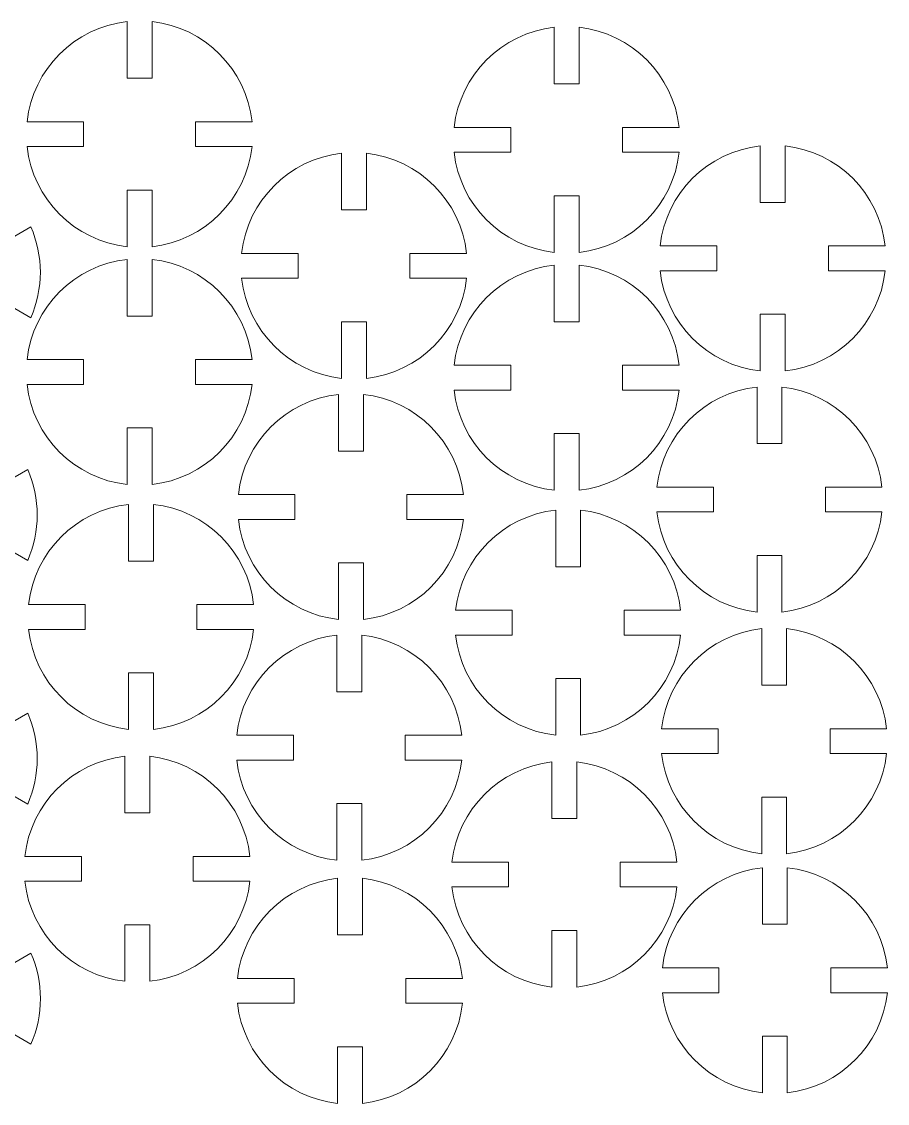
# Model space of a CAD drawing. Header units: millimetres. Extents: x 233 to 3100, y -866 to 268.
# Drawn here: x 2844.3 to 2997.2, y 48.3 to 239.4 of the extents above; entities that cross this region are included whole.
import ezdxf

# ---------------------------------------------------------------- set-up
doc = ezdxf.new("R2010")
doc.units = ezdxf.units.MM
doc.header["$MEASUREMENT"] = 0
doc.layers.add('layer 1', color=7, linetype='Continuous')

msp = doc.modelspace()

# ---------------------------------------------------------------- linework, layer by layer
at = {"layer": 'layer 1', "lineweight": 15}
for points in [[(2862.9024, 239.4399), (2853.5985, 238.4102), (2846.2534, 231.0651), (2845.2237, 221.7613)], [(2862.9024, 229.4399), (2862.9024, 229.4399), (2862.9024, 239.4399), (2862.9024, 239.4399)], [(2884.981, 221.7613), (2883.9513, 231.0651), (2876.6062, 238.4102), (2867.3024, 239.4399)], [(2867.3024, 239.4399), (2867.3024, 239.4399), (2867.3024, 229.4399), (2867.3024, 229.4399)], [(2938.3554, 238.4335), (2929.0515, 237.4038), (2921.7064, 230.0587), (2920.6768, 220.7549)], [(2938.3554, 228.4335), (2938.3554, 228.4335), (2938.3554, 238.4335), (2938.3554, 238.4335)], [(2960.434, 220.7549), (2959.4043, 230.0587), (2952.0592, 237.4038), (2942.7554, 238.4335)], [(2942.7554, 238.4335), (2942.7554, 238.4335), (2942.7554, 228.4335), (2942.7554, 228.4335)], [(2867.3024, 229.4399), (2867.3024, 229.4399), (2862.9024, 229.4399), (2862.9024, 229.4399)], [(2942.7554, 228.4335), (2942.7554, 228.4335), (2938.3554, 228.4335), (2938.3554, 228.4335)], [(2845.2237, 221.7613), (2845.2237, 221.7613), (2855.2237, 221.7613), (2855.2237, 221.7613)], [(2855.2237, 221.7613), (2855.2237, 221.7613), (2855.2237, 217.3613), (2855.2237, 217.3613)], [(2874.981, 221.7613), (2874.981, 221.7613), (2884.981, 221.7613), (2884.981, 221.7613)], [(2874.981, 217.3613), (2874.981, 217.3613), (2874.981, 221.7613), (2874.981, 221.7613)], [(2920.6768, 220.7549), (2920.6768, 220.7549), (2930.6768, 220.7549), (2930.6768, 220.7549)], [(2930.6768, 220.7549), (2930.6768, 220.7549), (2930.6768, 216.3549), (2930.6768, 216.3549)], [(2950.434, 220.7549), (2950.434, 220.7549), (2960.434, 220.7549), (2960.434, 220.7549)], [(2950.434, 216.3549), (2950.434, 216.3549), (2950.434, 220.7549), (2950.434, 220.7549)], [(2845.2237, 217.3613), (2846.2534, 208.0574), (2853.5985, 200.7123), (2862.9024, 199.6826)], [(2855.2237, 217.3613), (2855.2237, 217.3613), (2845.2237, 217.3613), (2845.2237, 217.3613)], [(2867.3024, 199.6826), (2876.6062, 200.7123), (2883.9513, 208.0574), (2884.981, 217.3613)], [(2884.981, 217.3613), (2884.981, 217.3613), (2874.981, 217.3613), (2874.981, 217.3613)], [(2900.7998, 216.1804), (2891.4959, 215.1507), (2884.1508, 207.8056), (2883.1212, 198.5018)], [(2900.7998, 206.1804), (2900.7998, 206.1804), (2900.7998, 216.1804), (2900.7998, 216.1804)], [(2922.8784, 198.5018), (2921.8488, 207.8056), (2914.5037, 215.1507), (2905.1998, 216.1804)], [(2905.1998, 216.1804), (2905.1998, 216.1804), (2905.1998, 206.1804), (2905.1998, 206.1804)], [(2920.6768, 216.3549), (2921.7064, 207.051), (2929.0515, 199.7059), (2938.3554, 198.6762)], [(2930.6768, 216.3549), (2930.6768, 216.3549), (2920.6768, 216.3549), (2920.6768, 216.3549)], [(2942.7554, 198.6762), (2952.0592, 199.7059), (2959.4043, 207.051), (2960.434, 216.3549)], [(2960.434, 216.3549), (2960.434, 216.3549), (2950.434, 216.3549), (2950.434, 216.3549)], [(2974.7515, 217.4938), (2965.4476, 216.4641), (2958.1025, 209.119), (2957.0728, 199.8152)], [(2974.7515, 207.4938), (2974.7515, 207.4938), (2974.7515, 217.4938), (2974.7515, 217.4938)], [(2996.8301, 199.8152), (2995.8004, 209.119), (2988.4553, 216.4641), (2979.1515, 217.4938)], [(2979.1515, 217.4938), (2979.1515, 217.4938), (2979.1515, 207.4938), (2979.1515, 207.4938)], [(2862.9024, 209.6826), (2862.9024, 209.6826), (2867.3024, 209.6826), (2867.3024, 209.6826)], [(2862.9024, 199.6826), (2862.9024, 199.6826), (2862.9024, 209.6826), (2862.9024, 209.6826)], [(2867.3024, 209.6826), (2867.3024, 209.6826), (2867.3024, 199.6826), (2867.3024, 199.6826)], [(2938.3554, 208.6762), (2938.3554, 208.6762), (2942.7554, 208.6762), (2942.7554, 208.6762)], [(2938.3554, 198.6762), (2938.3554, 198.6762), (2938.3554, 208.6762), (2938.3554, 208.6762)], [(2942.7554, 208.6762), (2942.7554, 208.6762), (2942.7554, 198.6762), (2942.7554, 198.6762)], [(2979.1515, 207.4938), (2979.1515, 207.4938), (2974.7515, 207.4938), (2974.7515, 207.4938)], [(2905.1998, 206.1804), (2905.1998, 206.1804), (2900.7998, 206.1804), (2900.7998, 206.1804)], [(2845.8849, 203.2024), (2845.8849, 203.2024), (2837.3298, 198.2631), (2837.3298, 198.2631)], [(2845.8849, 187.1342), (2848.1311, 192.2548), (2848.1311, 198.0817), (2845.885, 203.2023)], [(2957.0728, 199.8152), (2957.0728, 199.8152), (2967.0728, 199.8152), (2967.0728, 199.8152)], [(2967.0728, 199.8152), (2967.0728, 199.8152), (2967.0728, 195.4152), (2967.0728, 195.4152)], [(2986.8301, 199.8152), (2986.8301, 199.8152), (2996.8301, 199.8152), (2996.8301, 199.8152)], [(2986.8301, 195.4152), (2986.8301, 195.4152), (2986.8301, 199.8152), (2986.8301, 199.8152)], [(2862.9024, 197.4288), (2853.5985, 196.3991), (2846.2534, 189.054), (2845.2237, 179.7501)], [(2862.9024, 187.4288), (2862.9024, 187.4288), (2862.9024, 197.4288), (2862.9024, 197.4288)], [(2884.981, 179.7501), (2883.9513, 189.054), (2876.6062, 196.3991), (2867.3024, 197.4288)], [(2867.3024, 197.4288), (2867.3024, 197.4288), (2867.3024, 187.4288), (2867.3024, 187.4288)], [(2883.1212, 198.5018), (2883.1212, 198.5018), (2893.1212, 198.5018), (2893.1212, 198.5018)], [(2893.1212, 198.5018), (2893.1212, 198.5018), (2893.1212, 194.1018), (2893.1212, 194.1018)], [(2912.8784, 198.5018), (2912.8784, 198.5018), (2922.8784, 198.5018), (2922.8784, 198.5018)], [(2912.8784, 194.1018), (2912.8784, 194.1018), (2912.8784, 198.5018), (2912.8784, 198.5018)], [(2938.3554, 196.4224), (2929.0515, 195.3927), (2921.7064, 188.0476), (2920.6768, 178.7438)], [(2938.3554, 186.4224), (2938.3554, 186.4224), (2938.3554, 196.4224), (2938.3554, 196.4224)], [(2960.434, 178.7438), (2959.4043, 188.0476), (2952.0592, 195.3927), (2942.7554, 196.4224)], [(2942.7554, 196.4224), (2942.7554, 196.4224), (2942.7554, 186.4224), (2942.7554, 186.4224)], [(2957.0728, 195.4152), (2958.1025, 186.1113), (2965.4476, 178.7662), (2974.7515, 177.7365)], [(2967.0728, 195.4152), (2967.0728, 195.4152), (2957.0728, 195.4152), (2957.0728, 195.4152)], [(2979.1515, 177.7365), (2988.4553, 178.7662), (2995.8004, 186.1113), (2996.8301, 195.4152)], [(2996.8301, 195.4152), (2996.8301, 195.4152), (2986.8301, 195.4152), (2986.8301, 195.4152)], [(2883.1212, 194.1018), (2884.1508, 184.7979), (2891.4959, 177.4528), (2900.7998, 176.4231)], [(2893.1212, 194.1018), (2893.1212, 194.1018), (2883.1212, 194.1018), (2883.1212, 194.1018)], [(2905.1998, 176.4231), (2914.5037, 177.4528), (2921.8488, 184.7979), (2922.8784, 194.1018)], [(2922.8784, 194.1018), (2922.8784, 194.1018), (2912.8784, 194.1018), (2912.8784, 194.1018)], [(2837.3298, 192.0736), (2837.3298, 192.0736), (2845.8849, 187.1342), (2845.8849, 187.1342)], [(2867.3024, 187.4288), (2867.3024, 187.4288), (2862.9024, 187.4288), (2862.9024, 187.4288)], [(2974.7515, 187.7365), (2974.7515, 187.7365), (2979.1515, 187.7365), (2979.1515, 187.7365)], [(2974.7515, 177.7365), (2974.7515, 177.7365), (2974.7515, 187.7365), (2974.7515, 187.7365)], [(2979.1515, 187.7365), (2979.1515, 187.7365), (2979.1515, 177.7365), (2979.1515, 177.7365)], [(2900.7998, 186.4231), (2900.7998, 186.4231), (2905.1998, 186.4231), (2905.1998, 186.4231)], [(2900.7998, 176.4231), (2900.7998, 176.4231), (2900.7998, 186.4231), (2900.7998, 186.4231)], [(2905.1998, 186.4231), (2905.1998, 186.4231), (2905.1998, 176.4231), (2905.1998, 176.4231)], [(2942.7554, 186.4224), (2942.7554, 186.4224), (2938.3554, 186.4224), (2938.3554, 186.4224)], [(2845.2237, 179.7501), (2845.2237, 179.7501), (2855.2237, 179.7501), (2855.2237, 179.7501)], [(2855.2237, 179.7501), (2855.2237, 179.7501), (2855.2237, 175.3501), (2855.2237, 175.3501)], [(2874.981, 179.7501), (2874.981, 179.7501), (2884.981, 179.7501), (2884.981, 179.7501)], [(2874.981, 175.3501), (2874.981, 175.3501), (2874.981, 179.7501), (2874.981, 179.7501)], [(2920.6768, 178.7438), (2920.6768, 178.7438), (2930.6768, 178.7438), (2930.6768, 178.7438)], [(2930.6768, 178.7438), (2930.6768, 178.7438), (2930.6768, 174.3438), (2930.6768, 174.3438)], [(2950.434, 178.7438), (2950.434, 178.7438), (2960.434, 178.7438), (2960.434, 178.7438)], [(2950.434, 174.3438), (2950.434, 174.3438), (2950.434, 178.7438), (2950.434, 178.7438)], [(2845.2237, 175.3501), (2846.2534, 166.0463), (2853.5985, 158.7012), (2862.9024, 157.6715)], [(2855.2237, 175.3501), (2855.2237, 175.3501), (2845.2237, 175.3501), (2845.2237, 175.3501)], [(2867.3024, 157.6715), (2876.6062, 158.7012), (2883.9513, 166.0463), (2884.981, 175.3501)], [(2884.981, 175.3501), (2884.981, 175.3501), (2874.981, 175.3501), (2874.981, 175.3501)], [(2920.6768, 174.3438), (2921.7064, 165.0399), (2929.0515, 157.6948), (2938.3554, 156.6651)], [(2930.6768, 174.3438), (2930.6768, 174.3438), (2920.6768, 174.3438), (2920.6768, 174.3438)], [(2942.7554, 156.6651), (2952.0592, 157.6948), (2959.4043, 165.0399), (2960.434, 174.3438)], [(2960.434, 174.3438), (2960.434, 174.3438), (2950.434, 174.3438), (2950.434, 174.3438)], [(2974.1932, 174.893), (2964.8893, 173.8633), (2957.5442, 166.5182), (2956.5146, 157.2144)], [(2974.1932, 164.893), (2974.1932, 164.893), (2974.1932, 174.893), (2974.1932, 174.893)], [(2996.2718, 157.2144), (2995.2422, 166.5182), (2987.8971, 173.8633), (2978.5932, 174.893)], [(2978.5932, 174.893), (2978.5932, 174.893), (2978.5932, 164.893), (2978.5932, 164.893)], [(2900.2415, 173.5796), (2890.9377, 172.5499), (2883.5926, 165.2048), (2882.5629, 155.901)], [(2900.2415, 163.5796), (2900.2415, 163.5796), (2900.2415, 173.5796), (2900.2415, 173.5796)], [(2922.3202, 155.901), (2921.2905, 165.2048), (2913.9454, 172.5499), (2904.6415, 173.5796)], [(2904.6415, 173.5796), (2904.6415, 173.5796), (2904.6415, 163.5796), (2904.6415, 163.5796)], [(2862.9024, 167.6715), (2862.9024, 167.6715), (2867.3024, 167.6715), (2867.3024, 167.6715)], [(2862.9024, 157.6715), (2862.9024, 157.6715), (2862.9024, 167.6715), (2862.9024, 167.6715)], [(2867.3024, 167.6715), (2867.3024, 167.6715), (2867.3024, 157.6715), (2867.3024, 157.6715)], [(2938.3554, 166.6651), (2938.3554, 166.6651), (2942.7554, 166.6651), (2942.7554, 166.6651)], [(2938.3554, 156.6651), (2938.3554, 156.6651), (2938.3554, 166.6651), (2938.3554, 166.6651)], [(2942.7554, 166.6651), (2942.7554, 166.6651), (2942.7554, 156.6651), (2942.7554, 156.6651)], [(2978.5932, 164.893), (2978.5932, 164.893), (2974.1932, 164.893), (2974.1932, 164.893)], [(2904.6415, 163.5796), (2904.6415, 163.5796), (2900.2415, 163.5796), (2900.2415, 163.5796)], [(2845.3346, 160.3252), (2845.3346, 160.3252), (2836.7795, 155.3859), (2836.7795, 155.3859)], [(2845.3346, 144.2571), (2847.5808, 149.3776), (2847.5808, 155.2046), (2845.3347, 160.3251)], [(2956.5146, 157.2144), (2956.5146, 157.2144), (2966.5146, 157.2144), (2966.5146, 157.2144)], [(2966.5146, 157.2144), (2966.5146, 157.2144), (2966.5146, 152.8144), (2966.5146, 152.8144)], [(2986.2718, 157.2144), (2986.2718, 157.2144), (2996.2718, 157.2144), (2996.2718, 157.2144)], [(2986.2718, 152.8144), (2986.2718, 152.8144), (2986.2718, 157.2144), (2986.2718, 157.2144)], [(2882.5629, 155.901), (2882.5629, 155.901), (2892.5629, 155.901), (2892.5629, 155.901)], [(2892.5629, 155.901), (2892.5629, 155.901), (2892.5629, 151.501), (2892.5629, 151.501)], [(2912.3202, 155.901), (2912.3202, 155.901), (2922.3202, 155.901), (2922.3202, 155.901)], [(2912.3202, 151.501), (2912.3202, 151.501), (2912.3202, 155.901), (2912.3202, 155.901)], [(2863.1688, 154.1488), (2853.865, 153.1191), (2846.5199, 145.774), (2845.4902, 136.4702)], [(2863.1688, 144.1488), (2863.1688, 144.1488), (2863.1688, 154.1488), (2863.1688, 154.1488)], [(2885.2475, 136.4702), (2884.2178, 145.774), (2876.8727, 153.1191), (2867.5688, 154.1488)], [(2867.5688, 154.1488), (2867.5688, 154.1488), (2867.5688, 144.1488), (2867.5688, 144.1488)], [(2938.6219, 153.1424), (2929.318, 152.1128), (2921.9729, 144.7677), (2920.9432, 135.4638)], [(2938.6219, 143.1424), (2938.6219, 143.1424), (2938.6219, 153.1424), (2938.6219, 153.1424)], [(2960.7005, 135.4638), (2959.6708, 144.7677), (2952.3257, 152.1128), (2943.0219, 153.1424)], [(2943.0219, 153.1424), (2943.0219, 153.1424), (2943.0219, 143.1424), (2943.0219, 143.1424)], [(2882.5629, 151.501), (2883.5926, 142.1971), (2890.9377, 134.852), (2900.2415, 133.8223)], [(2892.5629, 151.501), (2892.5629, 151.501), (2882.5629, 151.501), (2882.5629, 151.501)], [(2904.6415, 133.8223), (2913.9454, 134.852), (2921.2905, 142.1971), (2922.3202, 151.501)], [(2922.3202, 151.501), (2922.3202, 151.501), (2912.3202, 151.501), (2912.3202, 151.501)], [(2956.5146, 152.8144), (2957.5442, 143.5105), (2964.8893, 136.1654), (2974.1932, 135.1357)], [(2966.5146, 152.8144), (2966.5146, 152.8144), (2956.5146, 152.8144), (2956.5146, 152.8144)], [(2978.5932, 135.1357), (2987.8971, 136.1654), (2995.2422, 143.5105), (2996.2718, 152.8144)], [(2996.2718, 152.8144), (2996.2718, 152.8144), (2986.2718, 152.8144), (2986.2718, 152.8144)], [(2836.7795, 149.1964), (2836.7795, 149.1964), (2845.3346, 144.2571), (2845.3346, 144.2571)], [(2867.5688, 144.1488), (2867.5688, 144.1488), (2863.1688, 144.1488), (2863.1688, 144.1488)], [(2900.2415, 143.8223), (2900.2415, 143.8223), (2904.6415, 143.8223), (2904.6415, 143.8223)], [(2900.2415, 133.8223), (2900.2415, 133.8223), (2900.2415, 143.8223), (2900.2415, 143.8223)], [(2904.6415, 143.8223), (2904.6415, 143.8223), (2904.6415, 133.8223), (2904.6415, 133.8223)], [(2974.1932, 145.1357), (2974.1932, 145.1357), (2978.5932, 145.1357), (2978.5932, 145.1357)], [(2974.1932, 135.1357), (2974.1932, 135.1357), (2974.1932, 145.1357), (2974.1932, 145.1357)], [(2978.5932, 145.1357), (2978.5932, 145.1357), (2978.5932, 135.1357), (2978.5932, 135.1357)], [(2943.0219, 143.1424), (2943.0219, 143.1424), (2938.6219, 143.1424), (2938.6219, 143.1424)], [(2845.4902, 136.4702), (2845.4902, 136.4702), (2855.4902, 136.4702), (2855.4902, 136.4702)], [(2855.4902, 136.4702), (2855.4902, 136.4702), (2855.4902, 132.0702), (2855.4902, 132.0702)], [(2875.2475, 136.4702), (2875.2475, 136.4702), (2885.2475, 136.4702), (2885.2475, 136.4702)], [(2875.2475, 132.0702), (2875.2475, 132.0702), (2875.2475, 136.4702), (2875.2475, 136.4702)], [(2920.9432, 135.4638), (2920.9432, 135.4638), (2930.9432, 135.4638), (2930.9432, 135.4638)], [(2930.9432, 135.4638), (2930.9432, 135.4638), (2930.9432, 131.0638), (2930.9432, 131.0638)], [(2950.7005, 135.4638), (2950.7005, 135.4638), (2960.7005, 135.4638), (2960.7005, 135.4638)], [(2950.7005, 131.0638), (2950.7005, 131.0638), (2950.7005, 135.4638), (2950.7005, 135.4638)], [(2845.4902, 132.0702), (2846.5199, 122.7663), (2853.865, 115.4212), (2863.1688, 114.3916)], [(2855.4902, 132.0702), (2855.4902, 132.0702), (2845.4902, 132.0702), (2845.4902, 132.0702)], [(2867.5688, 114.3916), (2876.8727, 115.4212), (2884.2178, 122.7663), (2885.2475, 132.0702)], [(2885.2475, 132.0702), (2885.2475, 132.0702), (2875.2475, 132.0702), (2875.2475, 132.0702)], [(2975.0179, 132.2027), (2965.7141, 131.1731), (2958.369, 123.828), (2957.3393, 114.5241)], [(2975.0179, 122.2027), (2975.0179, 122.2027), (2975.0179, 132.2027), (2975.0179, 132.2027)], [(2997.0966, 114.5241), (2996.0669, 123.828), (2988.7218, 131.1731), (2979.4179, 132.2027)], [(2979.4179, 132.2027), (2979.4179, 132.2027), (2979.4179, 122.2027), (2979.4179, 122.2027)], [(2899.9497, 131.0526), (2890.6459, 130.0229), (2883.3008, 122.6778), (2882.2711, 113.3739)], [(2899.9497, 121.0526), (2899.9497, 121.0526), (2899.9497, 131.0526), (2899.9497, 131.0526)], [(2922.0284, 113.3739), (2920.9987, 122.6778), (2913.6536, 130.0229), (2904.3497, 131.0526)], [(2904.3497, 131.0526), (2904.3497, 131.0526), (2904.3497, 121.0526), (2904.3497, 121.0526)], [(2920.9432, 131.0638), (2921.9729, 121.7599), (2929.318, 114.4148), (2938.6219, 113.3852)], [(2930.9432, 131.0638), (2930.9432, 131.0638), (2920.9432, 131.0638), (2920.9432, 131.0638)], [(2943.0219, 113.3852), (2952.3257, 114.4148), (2959.6708, 121.7599), (2960.7005, 131.0638)], [(2960.7005, 131.0638), (2960.7005, 131.0638), (2950.7005, 131.0638), (2950.7005, 131.0638)], [(2863.1688, 124.3916), (2863.1688, 124.3916), (2867.5688, 124.3916), (2867.5688, 124.3916)], [(2863.1688, 114.3916), (2863.1688, 114.3916), (2863.1688, 124.3916), (2863.1688, 124.3916)], [(2867.5688, 124.3916), (2867.5688, 124.3916), (2867.5688, 114.3916), (2867.5688, 114.3916)], [(2938.6219, 123.3852), (2938.6219, 123.3852), (2943.0219, 123.3852), (2943.0219, 123.3852)], [(2938.6219, 113.3852), (2938.6219, 113.3852), (2938.6219, 123.3852), (2938.6219, 123.3852)], [(2943.0219, 123.3852), (2943.0219, 123.3852), (2943.0219, 113.3852), (2943.0219, 113.3852)], [(2904.3497, 121.0526), (2904.3497, 121.0526), (2899.9497, 121.0526), (2899.9497, 121.0526)], [(2979.4179, 122.2027), (2979.4179, 122.2027), (2975.0179, 122.2027), (2975.0179, 122.2027)], [(2845.3341, 117.2827), (2845.3341, 117.2827), (2836.7789, 112.3434), (2836.7789, 112.3434)], [(2845.3341, 101.2146), (2847.5802, 106.3351), (2847.5802, 112.162), (2845.3341, 117.2826)], [(2882.2711, 113.3739), (2882.2711, 113.3739), (2892.2711, 113.3739), (2892.2711, 113.3739)], [(2892.2711, 113.3739), (2892.2711, 113.3739), (2892.2711, 108.9739), (2892.2711, 108.9739)], [(2912.0284, 113.3739), (2912.0284, 113.3739), (2922.0284, 113.3739), (2922.0284, 113.3739)], [(2912.0284, 108.9739), (2912.0284, 108.9739), (2912.0284, 113.3739), (2912.0284, 113.3739)], [(2957.3393, 114.5241), (2957.3393, 114.5241), (2967.3393, 114.5241), (2967.3393, 114.5241)], [(2967.3393, 114.5241), (2967.3393, 114.5241), (2967.3393, 110.1241), (2967.3393, 110.1241)], [(2987.0966, 114.5241), (2987.0966, 114.5241), (2997.0966, 114.5241), (2997.0966, 114.5241)], [(2987.0966, 110.1241), (2987.0966, 110.1241), (2987.0966, 114.5241), (2987.0966, 114.5241)], [(2862.5095, 109.654), (2853.2057, 108.6243), (2845.8606, 101.2792), (2844.8309, 91.9753)], [(2862.5095, 99.654), (2862.5095, 99.654), (2862.5095, 109.654), (2862.5095, 109.654)], [(2884.5882, 91.9753), (2883.5585, 101.2792), (2876.2134, 108.6243), (2866.9095, 109.654)], [(2866.9095, 109.654), (2866.9095, 109.654), (2866.9095, 99.654), (2866.9095, 99.654)], [(2882.2711, 108.9739), (2883.3008, 99.6701), (2890.6459, 92.325), (2899.9497, 91.2953)], [(2892.2711, 108.9739), (2892.2711, 108.9739), (2882.2711, 108.9739), (2882.2711, 108.9739)], [(2904.3497, 91.2953), (2913.6536, 92.325), (2920.9987, 99.6701), (2922.0284, 108.9739)], [(2922.0284, 108.9739), (2922.0284, 108.9739), (2912.0284, 108.9739), (2912.0284, 108.9739)], [(2957.3393, 110.1241), (2958.369, 100.8202), (2965.7141, 93.4751), (2975.0179, 92.4455)], [(2967.3393, 110.1241), (2967.3393, 110.1241), (2957.3393, 110.1241), (2957.3393, 110.1241)], [(2979.4179, 92.4455), (2988.7218, 93.4751), (2996.0669, 100.8202), (2997.0966, 110.1241)], [(2997.0966, 110.1241), (2997.0966, 110.1241), (2987.0966, 110.1241), (2987.0966, 110.1241)], [(2937.9625, 108.6476), (2928.6587, 107.6179), (2921.3136, 100.2728), (2920.2839, 90.969)], [(2937.9625, 98.6476), (2937.9625, 98.6476), (2937.9625, 108.6476), (2937.9625, 108.6476)], [(2960.0412, 90.969), (2959.0115, 100.2728), (2951.6664, 107.6179), (2942.3625, 108.6476)], [(2942.3625, 108.6476), (2942.3625, 108.6476), (2942.3625, 98.6476), (2942.3625, 98.6476)], [(2836.7789, 106.1539), (2836.7789, 106.1539), (2845.3341, 101.2146), (2845.3341, 101.2146)], [(2899.9497, 101.2953), (2899.9497, 101.2953), (2904.3497, 101.2953), (2904.3497, 101.2953)], [(2899.9497, 91.2953), (2899.9497, 91.2953), (2899.9497, 101.2953), (2899.9497, 101.2953)], [(2904.3497, 101.2953), (2904.3497, 101.2953), (2904.3497, 91.2953), (2904.3497, 91.2953)], [(2975.0179, 102.4455), (2975.0179, 102.4455), (2979.4179, 102.4455), (2979.4179, 102.4455)], [(2975.0179, 92.4455), (2975.0179, 92.4455), (2975.0179, 102.4455), (2975.0179, 102.4455)], [(2979.4179, 102.4455), (2979.4179, 102.4455), (2979.4179, 92.4455), (2979.4179, 92.4455)], [(2866.9095, 99.654), (2866.9095, 99.654), (2862.5095, 99.654), (2862.5095, 99.654)], [(2942.3625, 98.6476), (2942.3625, 98.6476), (2937.9625, 98.6476), (2937.9625, 98.6476)], [(2844.8309, 91.9753), (2844.8309, 91.9753), (2854.8309, 91.9753), (2854.8309, 91.9753)], [(2854.8309, 91.9753), (2854.8309, 91.9753), (2854.8309, 87.5753), (2854.8309, 87.5753)], [(2874.5882, 91.9753), (2874.5882, 91.9753), (2884.5882, 91.9753), (2884.5882, 91.9753)], [(2874.5882, 87.5753), (2874.5882, 87.5753), (2874.5882, 91.9753), (2874.5882, 91.9753)], [(2920.2839, 90.969), (2920.2839, 90.969), (2930.2839, 90.969), (2930.2839, 90.969)], [(2930.2839, 90.969), (2930.2839, 90.969), (2930.2839, 86.569), (2930.2839, 86.569)], [(2950.0412, 90.969), (2950.0412, 90.969), (2960.0412, 90.969), (2960.0412, 90.969)], [(2950.0412, 86.569), (2950.0412, 86.569), (2950.0412, 90.969), (2950.0412, 90.969)], [(2975.1429, 89.9666), (2965.8391, 88.937), (2958.494, 81.5919), (2957.4643, 72.288)], [(2975.1429, 79.9666), (2975.1429, 79.9666), (2975.1429, 89.9666), (2975.1429, 89.9666)], [(2997.2216, 72.288), (2996.1919, 81.5919), (2988.8468, 88.937), (2979.5429, 89.9666)], [(2979.5429, 89.9666), (2979.5429, 89.9666), (2979.5429, 79.9666), (2979.5429, 79.9666)], [(2900.0747, 88.095), (2890.7709, 87.0653), (2883.4258, 79.7202), (2882.3961, 70.4163)], [(2900.0747, 78.095), (2900.0747, 78.095), (2900.0747, 88.095), (2900.0747, 88.095)], [(2922.1534, 70.4163), (2921.1237, 79.7202), (2913.7786, 87.0653), (2904.4747, 88.095)], [(2904.4747, 88.095), (2904.4747, 88.095), (2904.4747, 78.095), (2904.4747, 78.095)], [(2844.8309, 87.5753), (2845.8606, 78.2715), (2853.2057, 70.9264), (2862.5095, 69.8967)], [(2854.8309, 87.5753), (2854.8309, 87.5753), (2844.8309, 87.5753), (2844.8309, 87.5753)], [(2866.9095, 69.8967), (2876.2134, 70.9264), (2883.5585, 78.2715), (2884.5882, 87.5753)], [(2884.5882, 87.5753), (2884.5882, 87.5753), (2874.5882, 87.5753), (2874.5882, 87.5753)], [(2920.2839, 86.569), (2921.3136, 77.2651), (2928.6587, 69.92), (2937.9625, 68.8903)], [(2930.2839, 86.569), (2930.2839, 86.569), (2920.2839, 86.569), (2920.2839, 86.569)], [(2942.3625, 68.8903), (2951.6664, 69.92), (2959.0115, 77.2651), (2960.0412, 86.569)], [(2960.0412, 86.569), (2960.0412, 86.569), (2950.0412, 86.569), (2950.0412, 86.569)], [(2862.5095, 79.8967), (2862.5095, 79.8967), (2866.9095, 79.8967), (2866.9095, 79.8967)], [(2862.5095, 69.8967), (2862.5095, 69.8967), (2862.5095, 79.8967), (2862.5095, 79.8967)], [(2866.9095, 79.8967), (2866.9095, 79.8967), (2866.9095, 69.8967), (2866.9095, 69.8967)], [(2937.9625, 78.8903), (2937.9625, 78.8903), (2942.3625, 78.8903), (2942.3625, 78.8903)], [(2937.9625, 68.8903), (2937.9625, 68.8903), (2937.9625, 78.8903), (2937.9625, 78.8903)], [(2942.3625, 78.8903), (2942.3625, 78.8903), (2942.3625, 68.8903), (2942.3625, 68.8903)], [(2979.5429, 79.9666), (2979.5429, 79.9666), (2975.1429, 79.9666), (2975.1429, 79.9666)], [(2904.4747, 78.095), (2904.4747, 78.095), (2900.0747, 78.095), (2900.0747, 78.095)], [(2845.8997, 74.8848), (2845.8997, 74.8848), (2837.3446, 69.9455), (2837.3446, 69.9455)], [(2845.8997, 58.8167), (2848.1458, 63.9372), (2848.1459, 69.7642), (2845.8998, 74.8847)], [(2957.4643, 72.288), (2957.4643, 72.288), (2967.4643, 72.288), (2967.4643, 72.288)], [(2967.4643, 72.288), (2967.4643, 72.288), (2967.4643, 67.888), (2967.4643, 67.888)], [(2987.2216, 72.288), (2987.2216, 72.288), (2997.2216, 72.288), (2997.2216, 72.288)], [(2987.2216, 67.888), (2987.2216, 67.888), (2987.2216, 72.288), (2987.2216, 72.288)], [(2882.3961, 70.4163), (2882.3961, 70.4163), (2892.3961, 70.4163), (2892.3961, 70.4163)], [(2892.3961, 70.4163), (2892.3961, 70.4163), (2892.3961, 66.0163), (2892.3961, 66.0163)], [(2912.1534, 70.4163), (2912.1534, 70.4163), (2922.1534, 70.4163), (2922.1534, 70.4163)], [(2912.1534, 66.0163), (2912.1534, 66.0163), (2912.1534, 70.4163), (2912.1534, 70.4163)], [(2957.4643, 67.888), (2958.494, 58.5841), (2965.8391, 51.239), (2975.1429, 50.2094)], [(2967.4643, 67.888), (2967.4643, 67.888), (2957.4643, 67.888), (2957.4643, 67.888)], [(2979.5429, 50.2094), (2988.8468, 51.239), (2996.1919, 58.5841), (2997.2216, 67.888)], [(2997.2216, 67.888), (2997.2216, 67.888), (2987.2216, 67.888), (2987.2216, 67.888)], [(2882.3961, 66.0163), (2883.4258, 56.7125), (2890.7709, 49.3674), (2900.0747, 48.3377)], [(2892.3961, 66.0163), (2892.3961, 66.0163), (2882.3961, 66.0163), (2882.3961, 66.0163)], [(2904.4747, 48.3377), (2913.7786, 49.3674), (2921.1237, 56.7125), (2922.1534, 66.0163)], [(2922.1534, 66.0163), (2922.1534, 66.0163), (2912.1534, 66.0163), (2912.1534, 66.0163)], [(2837.3446, 63.756), (2837.3446, 63.756), (2845.8997, 58.8167), (2845.8997, 58.8167)], [(2975.1429, 60.2094), (2975.1429, 60.2094), (2979.5429, 60.2094), (2979.5429, 60.2094)], [(2975.1429, 50.2094), (2975.1429, 50.2094), (2975.1429, 60.2094), (2975.1429, 60.2094)], [(2979.5429, 60.2094), (2979.5429, 60.2094), (2979.5429, 50.2094), (2979.5429, 50.2094)], [(2900.0747, 58.3377), (2900.0747, 58.3377), (2904.4747, 58.3377), (2904.4747, 58.3377)], [(2900.0747, 48.3377), (2900.0747, 48.3377), (2900.0747, 58.3377), (2900.0747, 58.3377)], [(2904.4747, 58.3377), (2904.4747, 58.3377), (2904.4747, 48.3377), (2904.4747, 48.3377)]]:
    msp.add_open_spline(points, degree=3, dxfattribs=at)

doc.saveas('drawing.dxf')
